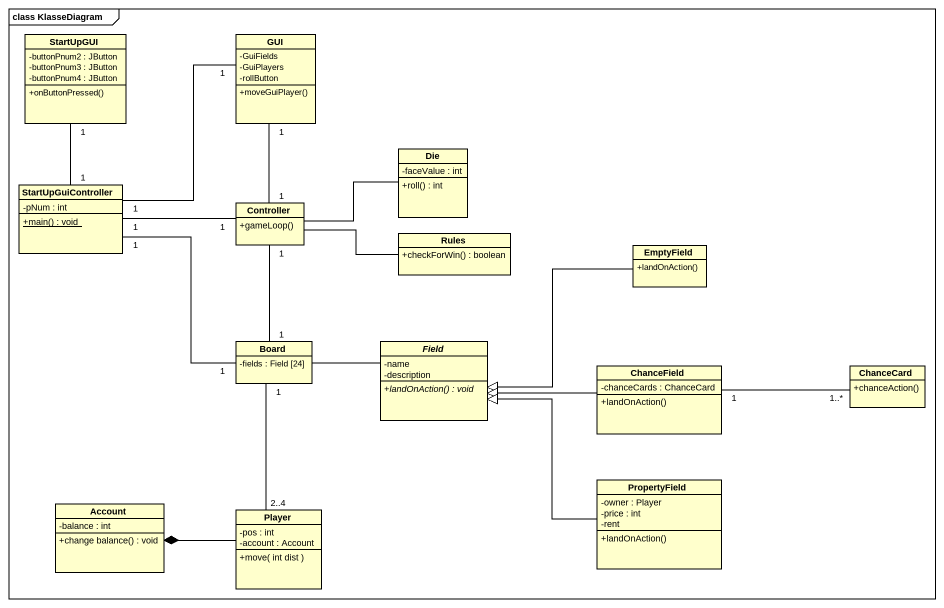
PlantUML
@startuml
mainframe class KlasseDiagram
hide circle
hide empty members
skinparam classAttributeIconSize 0
class StartUpGUI {
  -buttonPnum2 : JButton
  -buttonPnum3 : JButton
  -buttonPnum4 : JButton
  +onButtonPressed()
}
class GUI {
  -GuiFields
  -GuiPlayers
  -rollButton
  +moveGuiPlayer()
}
class Die {
  -faceValue : int
  +roll() : int
}
class StartUpGuiController {
  -pNum : int
  {static} +main() : void
}
class Controller {
  +gameLoop()
}
class Rules {
  +checkForWin() : boolean
}
class EmptyField {
  +landOnAction()
}
class Board {
  -fields : Field [24]
}
abstract class Field {
  -name
  -description
  {abstract} +landOnAction() : void
}
class ChanceField {
  -chanceCards : ChanceCard
  +landOnAction()
}
class ChanceCard {
  +chanceAction()
}
class PropertyField {
  -owner : Player
  -price : int
  -rent
  +landOnAction()
}
class Account {
  -balance : int
  +change balance() : void
}
class Player {
  -pos : int
  -account : Account
  +move( int dist )
}
Die -left- Controller
StartUpGuiController "1" -up- "1" StartUpGUI
StartUpGuiController "1" -up- "1" GUI
StartUpGuiController "1" -right- "1" Controller
StartUpGuiController "1" -- "1" Board
Controller "1" -up- "1" GUI
Controller "1" -- "1" Board
Rules -left- Controller
EmptyField -left-|> Field
Board -right- Field
Board "1" -- "2..4" Player
ChanceField -left-|> Field
ChanceField "1" -right- "1..*" ChanceCard
PropertyField -up-|> Field
Account *-right- Player
@enduml
